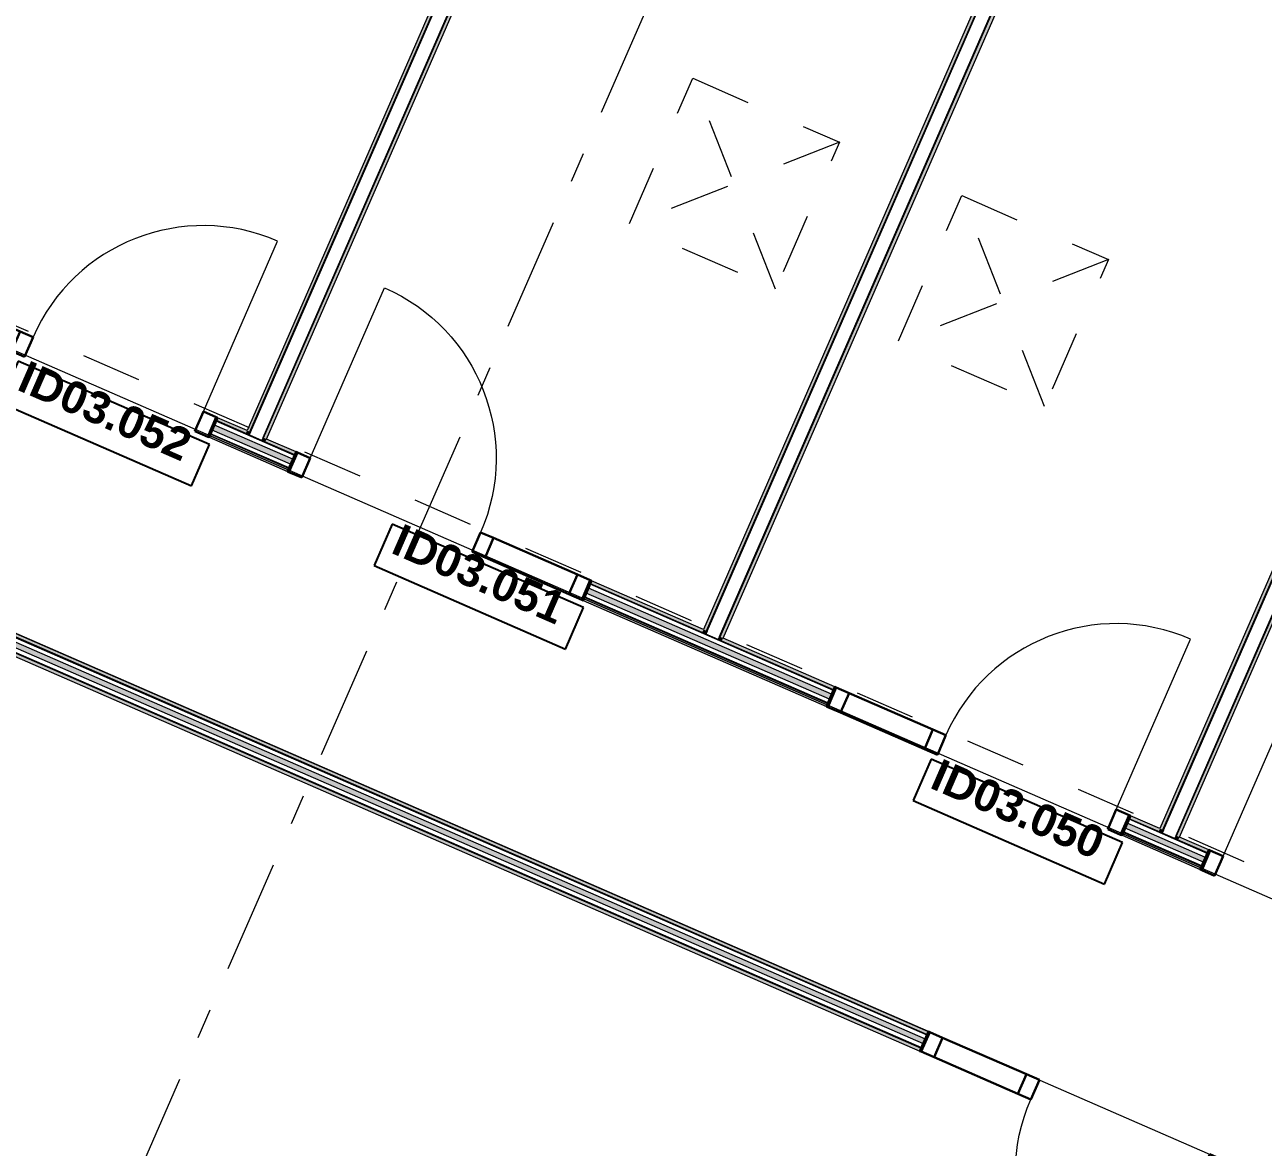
# Model space of a CAD drawing. Header units: millimetres. Extents: x -50172 to 90294, y -80883 to 25069.
# Drawn here: x -4161 to 1637, y -44337 to -39082 of the extents above; entities that cross this region are included whole.
import ezdxf
from ezdxf.enums import TextEntityAlignment as Align

# ---------------------------------------------------------------- set-up
doc = ezdxf.new("R2010")
doc.units = ezdxf.units.MM
doc.header["$MEASUREMENT"] = 0
doc.linetypes.add('Dashed', pattern=[564.444447, 282.222223, -282.222223])
doc.linetypes.add('Double Dashed', pattern=[1093.611073, 529.166651, -211.666656, 141.111112, -211.666656])
for name, color, linetype, lineweight in [('0_Pen_No__1', 7, 'Continuous', 13), ('A-25-M_Wall_Int_Pen_No__1', 7, 'Continuous', 13), ('A-95-MC_Marker_Section_P2.Marker_Pen_No__1', 7, 'Continuous', 13), ('New_A-25-M_Wall_Int_Pen_No__1', 7, 'Continuous', 13), ('New_A-95-P_Drawing_Pen_No__1', 7, 'Continuous', 13), ('New_ArchiCAD Door Markers_Pen_No__1', 7, 'Continuous', 13), ('New_ArchiCAD Door Markers_Pen_No__5', 7, 'Continuous', 25), ('New_ArchiCAD Doors_Pen_No__1', 7, 'Continuous', 13), ('New_ArchiCAD Zone Stamps_Pen_No__6', 7, 'Continuous', 35)]:
    doc.layers.add(name, color=color, linetype=linetype, lineweight=lineweight)
for name, color, linetype in [('A-25-M_Wall_Int', 7, 'Continuous'), ('A-95-MC_Marker_Section_P2.Marker', 7, 'Continuous'), ('New_A-05-M_Gross_Int_Circulation', 7, 'Continuous'), ('New_A-15-MG_Structural_Grid_Phase_2', 7, 'Continuous'), ('New_A-25-M_Wall_Int', 7, 'Continuous'), ('New_ArchiCAD Door Markers', 7, 'Continuous'), ('New_ArchiCAD Doors', 7, 'Continuous')]:
    doc.layers.add(name, color=color, linetype=linetype)
for name, color, linetype, lineweight, true_color in [('A-25-M_Wall_Int_Pen_No__107', 7, 'Continuous', 15, 0xa6a6a6), ('New_A-05-M_Gross_Int_Circulation_Pen_No__74', 7, 'Continuous', 20, 0x606060), ('New_A-15-MG_Structural_Grid_Phase_2_Pen_No__222', 7, 'Continuous', 13, 0x65af33), ('New_A-25-M_Wall_Int_Pen_No__107', 7, 'Continuous', 15, 0xa6a6a6), ('New_ArchiCAD Doors_Pen_No__43', 7, 'Continuous', 30, 0x444444), ('New_ArchiCAD Doors_Pen_No__63', 7, 'Continuous', 20, 0x606060)]:
    doc.layers.add(name, color=color, linetype=linetype, lineweight=lineweight, true_color=true_color)
doc.styles.add('GENERATED_STYLE_1', font='')
doc.styles.add('GENERATED_STYLE_2', font='')
doc.styles.add('GENERATED_STYLE_3', font='')
doc.styles.add('GENERATED_STYLE_4', font='')
doc.styles.get('GENERATED_STYLE_1').set_extended_font_data('Arial', bold=True)
doc.styles.get('GENERATED_STYLE_2').set_extended_font_data('Swis721 BT', bold=True)
doc.styles.get('GENERATED_STYLE_3').set_extended_font_data('Arial')
doc.styles.get('GENERATED_STYLE_4').set_extended_font_data('Swis721 BT')

# ---------------------------------------------------------------- blocks, each defined once
blk = doc.blocks.new('Corridor 01-Third_INB 3350_3_1', base_point=(-4895.7, -33421.2))
at = {"layer": 'New_A-05-M_Gross_Int_Circulation_Pen_No__74', "linetype": 'Continuous'}
for p, q in [((9753.7, -46696.5), (-5261.5, -40149.2)), ((-6933.8, -40741.5), (14052.5, -49892.6))]:
    blk.add_line(p, q, dxfattribs=at)
at = {"layer": 'New_ArchiCAD Zone Stamps_Pen_No__6'}
for tag, height, style, p in [('ROOM_NAME', 250, 'GENERATED_STYLE_1', (-5728.5, -31861.6)), ('zoneNameLine2', 250, 'GENERATED_STYLE_1', (-5916.9, -32293.8)), ('ROOM_NUMBER', 200, 'GENERATED_STYLE_3', (-6105.3, -32714.5)), ('measuredAreaCode', 200, 'GENERATED_STYLE_3', (-6262.4, -33074.6)), ('DUMMY_649', 200, 'GENERATED_STYLE_3', (-5955, -33208.6)), ('DUMMY_650', 200, 'GENERATED_STYLE_3', (-5465.6, -33422)), ('DUMMY_651', 133.3, 'GENERATED_STYLE_3', (-5186.3, -33528.6))]:
    blk.add_attdef(tag, text='', height=height, rotation=336.44041, dxfattribs=dict(at, style=style)).set_placement(p, align=Align.TOP_LEFT)
blk = doc.blocks.new('*X486')
at = {"layer": 'New_A-25-M_Wall_Int_Pen_No__107', "linetype": 'Continuous'}
blk.add_hatch(color=256, dxfattribs=at).paths.add_polyline_path([(-6893.6, -40799.4), (-6903.6, -40822.3), (44.2, -43851.9), (54.2, -43829)])
blk = doc.blocks.new('Door with Sidelight on Side 2 19_9')
at = {"layer": 'New_ArchiCAD Doors_Pen_No__1', "linetype": 'Continuous'}
for p, q in [((-755, 0), (-755, -15)), ((755, 0), (755, -15)), ((-755, -15), (-755, -18)), ((-755, -18), (-755, -38)), ((-755, -38), (-755, -63)), ((755, -15), (755, -18)), ((755, -18), (755, -38)), ((755, -38), (755, -63)), ((-755, -63), (-755, -82)), ((-755, -82), (-755, -85)), ((-755, -85), (-755, -100)), ((755, -63), (755, -82)), ((755, -82), (755, -85)), ((755, -85), (755, -100))]:
    blk.add_line(p, q, dxfattribs=at)
at = {"layer": 'New_ArchiCAD Doors_Pen_No__43', "linetype": 'Continuous'}
for p, q in [((-748, 0), (-755, 0)), ((-755, 0), (-755, -100)), ((-682, 0), (-748, 0)), ((-748, 0), (-748, -100)), ((-254, 0), (-682, 0)), ((-682, 0), (-682, -100)), ((-682, -100), (-682, 0)), ((-254, -100), (-254, 0)), ((-188, 0), (-254, 0)), ((-254, 0), (-254, -100)), ((-188, -100), (-188, 0)), ((748, 0), (682, 0)), ((682, 0), (682, -100)), ((748, 0), (755, 0)), ((748, -100), (748, 0)), ((755, 0), (755, -100)), ((-748, -100), (-755, -100)), ((-748, -100), (-682, -100)), ((-682, -100), (-254, -100)), ((-254, -100), (-188, -100)), ((682, -100), (748, -100)), ((748, -100), (755, -100))]:
    blk.add_line(p, q, dxfattribs=at)
at = {"layer": 'New_ArchiCAD Doors_Pen_No__63', "linetype": 'Continuous'}
blk.add_line((682, 0), (682, 870), dxfattribs=at)
blk.add_arc((682, 0), 870, 90, 180, dxfattribs=at)
blk = doc.blocks.new('Wall_106_1', base_point=(-6918.8, -40857.2))
at = {"layer": 'New_A-25-M_Wall_Int_Pen_No__107', "linetype": 'Continuous', "lineweight": 0, "true_color": 0x535353}
for points in [[(-6884.8, -40779.3), (-6886, -40782), (61.8, -43811.6), (63, -43808.8)], [(-6911.6, -40840.7), (-6912.8, -40843.4), (35, -43873), (36.2, -43870.3)]]:
    blk.add_hatch(color=251, dxfattribs=at).paths.add_polyline_path(points)
at = {"layer": 'New_A-25-M_Wall_Int_Pen_No__107', "linetype": 'Continuous'}
for points in [[(-6878.8, -40765.5), (-6884.8, -40779.3), (63, -43808.8), (69, -43795.1)], [(-6912.8, -40843.4), (-6918.8, -40857.2), (29, -43886.8), (35, -43873)]]:
    blk.add_hatch(color=256, dxfattribs=at).paths.add_polyline_path(points)
at = {"layer": 'New_A-25-M_Wall_Int_Pen_No__1', "linetype": 'Continuous'}
for p, q in [((-6893.6, -40799.4), (54.2, -43829)), ((-6886, -40782), (61.8, -43811.6)), ((-6884.8, -40779.3), (63, -43808.8)), ((-6912.8, -40843.4), (35, -43873)), ((-6911.6, -40840.7), (36.2, -43870.3)), ((-6903.6, -40822.3), (44.2, -43851.9)), ((44.2, -43851.9), (54.2, -43829)), ((54.2, -43829), (61.8, -43811.6)), ((61.8, -43811.6), (63, -43808.8)), ((63, -43808.8), (69, -43795.1)), ((29, -43886.8), (35, -43873)), ((35, -43873), (36.2, -43870.3)), ((36.2, -43870.3), (44.2, -43851.9))]:
    blk.add_line(p, q, dxfattribs=at)
at = {"layer": 'New_A-25-M_Wall_Int_Pen_No__1', "linetype": 'Continuous', "flags": 128}
for points in [[(69, -43795.1), (-6878.8, -40765.5)], [(-6918.8, -40857.2), (29, -43886.8)]]:
    blk.add_lwpolyline(points, dxfattribs=at)
at = {"layer": 'New_A-25-M_Wall_Int', "color": 250, "lineweight": 50, "true_color": 0x2a2a2a}
blk.add_blockref('*X486', (0, 0), dxfattribs=at)
at = {"layer": 'New_ArchiCAD Doors', "color": 251, "linetype": 'Continuous', "lineweight": 20, "true_color": 0x606060, "xscale": -1, "zscale": 1000, "rotation": 156.4404114427167}
blk.add_blockref('Door with Sidelight on Side 2 19_9', (721, -44188.5), dxfattribs=at)
blk = doc.blocks.new('*X607')
at = {"layer": 'New_A-25-M_Wall_Int_Pen_No__107', "linetype": 'Continuous'}
blk.add_hatch(color=256, dxfattribs=at).paths.add_polyline_path([(-3283.4, -40979.4), (-2916.6, -41139.4), (-2906.6, -41116.5), (-3273.4, -40956.5)])
blk = doc.blocks.new('*X608')
at = {"layer": 'New_A-25-M_Wall_Int_Pen_No__107', "linetype": 'Continuous'}
blk.add_hatch(color=256, dxfattribs=at).paths.add_polyline_path([(-1532.5, -41742.9), (-393.8, -42239.5), (-383.8, -42216.6), (-1522.5, -41720)])
blk = doc.blocks.new('*X609')
at = {"layer": 'New_A-25-M_Wall_Int_Pen_No__107', "linetype": 'Continuous'}
blk.add_hatch(color=256, dxfattribs=at).paths.add_polyline_path([(990.4, -42843), (1357, -43002.9), (1367, -42980), (1000.4, -42820.1)])
blk = doc.blocks.new('Door Stamp 17_16')
at = {"layer": 'New_ArchiCAD Door Markers_Pen_No__5', "linetype": 'Continuous'}
for p, q in [((206.6, 241.9), (-770.5, 241.9)), ((-770.5, 241.9), (-770.5, 30.2)), ((206.6, 241.9), (-770.5, 241.9)), ((206.6, 30.2), (206.6, 241.9)), ((-770.5, 30.2), (206.6, 30.2))]:
    blk.add_line(p, q, dxfattribs=at)
at = {"layer": 'New_ArchiCAD Door Markers_Pen_No__1', "style": 'GENERATED_STYLE_2'}
blk.add_attdef('AC_WIDO_ID', text='', height=150, rotation=180, dxfattribs=at).set_placement((147.8, 286.5), align=Align.BOTTOM_LEFT)
blk = doc.blocks.new('Wall_131_1', base_point=(9699.1, -46571.7))
at = {"layer": 'New_A-25-M_Wall_Int_Pen_No__107', "linetype": 'Continuous'}
for points in [[(-3264.2, -40935.4), (-3126.8, -40995.4), (-3120.8, -40981.6), (-3258.2, -40921.7)], [(-3126.8, -40995.4), (-3113.1, -41001.4), (-3107.1, -40987.6), (-3120.8, -40981.6)], [(-3292.2, -40999.6), (-3298.2, -41013.4), (-2931.4, -41173.3), (-2925.4, -41159.5)], [(-3048.9, -41029.3), (-3035.2, -41035.3), (-3029.2, -41021.6), (-3042.9, -41015.6)], [(-3029.2, -41021.6), (-3035.2, -41035.3), (-2897.4, -41095.4), (-2891.4, -41081.6)], [(-1513.3, -41698.9), (-989.7, -41927.2), (-983.7, -41913.5), (-1507.3, -41685.2)], [(-1547.3, -41776.9), (-408.6, -42273.4), (-402.6, -42259.6), (-1541.3, -41763.1)], [(-989.7, -41927.2), (-976, -41933.2), (-970, -41919.5), (-983.7, -41913.5)], [(-911.8, -41961.2), (-898, -41967.2), (-892, -41953.5), (-905.8, -41947.5)], [(-892, -41953.5), (-898, -41967.2), (-374.6, -42195.5), (-368.6, -42181.7)], [(1009.6, -42799), (1147.3, -42859.1), (1153.3, -42845.3), (1015.5, -42785.3)], [(1147.3, -42859.1), (1161, -42865.1), (1167, -42851.3), (1153.3, -42845.3)], [(981.6, -42863.2), (975.6, -42876.9), (1342.2, -43036.8), (1348.2, -43023)], [(1225.2, -42893), (1238.9, -42899), (1244.9, -42885.3), (1231.2, -42879.3)], [(1244.9, -42885.3), (1238.9, -42899), (1376.1, -42958.9), (1382.1, -42945.1)]]:
    blk.add_hatch(color=256, dxfattribs=at).paths.add_polyline_path(points)
at = {"layer": 'New_A-25-M_Wall_Int_Pen_No__107', "linetype": 'Continuous', "lineweight": 0, "true_color": 0x535353}
for points in [[(-3265.4, -40938.2), (-3052.9, -41030.9), (-3051.7, -41028.1), (-3264.2, -40935.4)], [(-3113.1, -41001.4), (-3110.3, -41002.6), (-3104.3, -40988.8), (-3107.1, -40987.6)], [(-3292.2, -40999.6), (-2925.4, -41159.5), (-2924.2, -41156.8), (-3291, -40996.9)], [(-3052.9, -41030.9), (-3050.1, -41032.1), (-3048.9, -41029.3), (-3051.7, -41028.1)], [(-3051.7, -41028.1), (-3048.9, -41029.3), (-3042.9, -41015.6), (-3045.7, -41014.4)], [(-3048.9, -41029.3), (-3050.1, -41032.1), (-2898.6, -41098.1), (-2897.4, -41095.4)], [(-1514.5, -41701.7), (-915.7, -41962.8), (-914.5, -41960), (-1513.3, -41698.9)], [(-1541.3, -41763.1), (-402.6, -42259.6), (-401.4, -42256.9), (-1540.1, -41760.4)], [(-976, -41933.2), (-973.2, -41934.4), (-967.2, -41920.7), (-970, -41919.5)], [(-915.7, -41962.8), (-913, -41964), (-911.8, -41961.2), (-914.5, -41960)], [(-914.5, -41960), (-911.8, -41961.2), (-905.8, -41947.5), (-908.5, -41946.3)], [(-911.8, -41961.2), (-913, -41964), (-375.8, -42198.2), (-374.6, -42195.5)], [(1008.4, -42801.8), (1221.2, -42894.6), (1222.4, -42891.8), (1009.6, -42799)], [(981.6, -42863.2), (1348.2, -43023), (1349.4, -43020.3), (982.8, -42860.4)], [(1161, -42865.1), (1163.8, -42866.3), (1169.8, -42852.5), (1167, -42851.3)], [(1221.2, -42894.6), (1224, -42895.8), (1225.2, -42893), (1222.4, -42891.8)], [(1222.4, -42891.8), (1225.2, -42893), (1231.2, -42879.3), (1228.4, -42878.1)], [(1225.2, -42893), (1224, -42895.8), (1374.9, -42961.6), (1376.1, -42958.9)]]:
    blk.add_hatch(color=251, dxfattribs=at).paths.add_polyline_path(points)
at = {"layer": 'New_A-25-M_Wall_Int_Pen_No__1', "linetype": 'Continuous'}
for p, q in [((-3258.2, -40921.7), (-3264.2, -40935.4)), ((-3283.4, -40979.4), (-3291, -40996.9)), ((-3273.4, -40956.5), (-3283.4, -40979.4)), ((-2916.6, -41139.4), (-3283.4, -40979.4)), ((-3265.4, -40938.2), (-3273.4, -40956.5)), ((-2906.6, -41116.5), (-3273.4, -40956.5)), ((-3264.2, -40935.4), (-3265.4, -40938.2)), ((-2898.6, -41098.1), (-3265.4, -40938.2)), ((-3051.7, -41028.1), (-3264.2, -40935.4)), ((-3107.1, -40987.6), (-3113.1, -41001.4)), ((-3104.3, -40988.8), (-3110.3, -41002.6)), ((-3292.2, -40999.6), (-3298.2, -41013.4)), ((-3291, -40996.9), (-3292.2, -40999.6)), ((-2925.4, -41159.5), (-3292.2, -40999.6)), ((-2924.2, -41156.8), (-3291, -40996.9)), ((-3045.7, -41014.4), (-3051.7, -41028.1)), ((-3048.9, -41029.3), (-3042.9, -41015.6)), ((-2897.4, -41095.4), (-3048.9, -41029.3)), ((-2898.6, -41098.1), (-2906.6, -41116.5)), ((-2897.4, -41095.4), (-2898.6, -41098.1)), ((-2891.4, -41081.6), (-2897.4, -41095.4)), ((-2925.4, -41159.5), (-2931.4, -41173.3)), ((-2924.2, -41156.8), (-2925.4, -41159.5)), ((-2916.6, -41139.4), (-2924.2, -41156.8)), ((-2906.6, -41116.5), (-2916.6, -41139.4)), ((-1507.3, -41685.2), (-1513.3, -41698.9)), ((-1532.5, -41742.9), (-1540.1, -41760.4)), ((-1522.5, -41720), (-1532.5, -41742.9)), ((-393.8, -42239.5), (-1532.5, -41742.9)), ((-1514.5, -41701.7), (-1522.5, -41720)), ((-383.8, -42216.6), (-1522.5, -41720)), ((-1513.3, -41698.9), (-1514.5, -41701.7)), ((-375.8, -42198.2), (-1514.5, -41701.7)), ((-914.5, -41960), (-1513.3, -41698.9)), ((-1541.3, -41763.1), (-1547.3, -41776.9)), ((-1540.1, -41760.4), (-1541.3, -41763.1)), ((-402.6, -42259.6), (-1541.3, -41763.1)), ((-401.4, -42256.9), (-1540.1, -41760.4)), ((-970, -41919.5), (-976, -41933.2)), ((-967.2, -41920.7), (-973.2, -41934.4)), ((-908.5, -41946.3), (-914.5, -41960)), ((-911.8, -41961.2), (-905.8, -41947.5)), ((-374.6, -42195.5), (-911.8, -41961.2)), ((-375.8, -42198.2), (-383.8, -42216.6)), ((-374.6, -42195.5), (-375.8, -42198.2)), ((-368.6, -42181.7), (-374.6, -42195.5)), ((-402.6, -42259.6), (-408.6, -42273.4)), ((-401.4, -42256.9), (-402.6, -42259.6)), ((-393.8, -42239.5), (-401.4, -42256.9)), ((-383.8, -42216.6), (-393.8, -42239.5)), ((1015.5, -42785.3), (1009.6, -42799)), ((990.4, -42843), (982.8, -42860.4)), ((1000.4, -42820.1), (990.4, -42843)), ((1357, -43002.9), (990.4, -42843)), ((1008.4, -42801.8), (1000.4, -42820.1)), ((1367, -42980), (1000.4, -42820.1)), ((1009.6, -42799), (1008.4, -42801.8)), ((1374.9, -42961.6), (1008.4, -42801.8)), ((1222.4, -42891.8), (1009.6, -42799)), ((981.6, -42863.2), (975.6, -42876.9)), ((982.8, -42860.4), (981.6, -42863.2)), ((1348.2, -43023), (981.6, -42863.2)), ((1349.4, -43020.3), (982.8, -42860.4)), ((1167, -42851.3), (1161, -42865.1)), ((1169.8, -42852.5), (1163.8, -42866.3)), ((1228.4, -42878.1), (1222.4, -42891.8)), ((1225.2, -42893), (1231.2, -42879.3)), ((1376.1, -42958.9), (1225.2, -42893)), ((1374.9, -42961.6), (1367, -42980)), ((1376.1, -42958.9), (1374.9, -42961.6)), ((1382.1, -42945.1), (1376.1, -42958.9)), ((1349.4, -43020.3), (1348.2, -43023)), ((1357, -43002.9), (1349.4, -43020.3)), ((1367, -42980), (1357, -43002.9)), ((1348.2, -43023), (1342.2, -43036.8))]:
    blk.add_line(p, q, dxfattribs=at)
at = {"layer": 'New_A-25-M_Wall_Int_Pen_No__1', "linetype": 'Continuous', "flags": 128}
for points in [[(-3120.8, -40981.6), (-3258.2, -40921.7)], [(-3298.2, -41013.4), (-2931.4, -41173.3)], [(-2891.4, -41081.6), (-3029.2, -41021.6)], [(-983.7, -41913.5), (-1507.3, -41685.2)], [(-1547.3, -41776.9), (-408.6, -42273.4)], [(-368.6, -42181.7), (-892, -41953.5)], [(1153.3, -42845.3), (1015.5, -42785.3)], [(975.6, -42876.9), (1342.2, -43036.8)], [(1382.1, -42945.1), (1244.9, -42885.3)]]:
    blk.add_lwpolyline(points, dxfattribs=at)
at = {"layer": 'New_A-25-M_Wall_Int', "color": 250, "lineweight": 50, "true_color": 0x2a2a2a}
for name in ['*X607', '*X608', '*X609']:
    blk.add_blockref(name, (0, 0), dxfattribs=at)
at = {"layer": 'New_ArchiCAD Door Markers'}
ref = blk.add_blockref('Door Stamp 17_16', (-3990.3, -40711.6), dxfattribs=dict(at, rotation=156.4404115839982))
ref.add_attrib('AC_WIDO_ID', 'ID03.052', dxfattribs={"layer": 'New_ArchiCAD Door Markers_Pen_No__1', "color": 7, "height": 150, "rotation": 336.44041, "style": 'GENERATED_STYLE_2'}).set_placement((-4222.4, -40829.7), align=Align.BOTTOM_LEFT)
ref = blk.add_blockref('Door Stamp 17_16', (-2239.3, -41475.1), dxfattribs=dict(at, rotation=156.4404115839982))
ref.add_attrib('AC_WIDO_ID', 'ID03.051', dxfattribs={"layer": 'New_ArchiCAD Door Markers_Pen_No__1', "color": 7, "height": 150, "rotation": 336.44041, "style": 'GENERATED_STYLE_2'}).set_placement((-2471.5, -41593.2), align=Align.BOTTOM_LEFT)
ref = blk.add_blockref('Door Stamp 17_16', (283.5, -42575.2), dxfattribs=dict(at, rotation=156.4404115839982))
ref.add_attrib('AC_WIDO_ID', 'ID03.050', dxfattribs={"layer": 'New_ArchiCAD Door Markers_Pen_No__1', "color": 7, "height": 150, "rotation": 336.44041, "style": 'GENERATED_STYLE_2'}).set_placement((51.3, -42693.3), align=Align.BOTTOM_LEFT)
at = {"layer": 'New_ArchiCAD Doors', "color": 251, "linetype": 'Continuous', "lineweight": 20, "true_color": 0x606060, "zscale": 1000, "rotation": 336.4404115839982}
for p in [(-3950.3, -40619.9), (323.5, -42483.5)]:
    blk.add_blockref('Door with Sidelight on Side 2 19_9', p, dxfattribs=at)
at = {"layer": 'New_ArchiCAD Doors', "color": 251, "linetype": 'Continuous', "lineweight": 20, "true_color": 0x606060, "xscale": -1, "zscale": 1000, "rotation": 336.4404115839982}
for p in [(-2199.4, -41383.4), (2074.2, -43246.9)]:
    blk.add_blockref('Door with Sidelight on Side 2 19_9', p, dxfattribs=at)
blk = doc.blocks.new('Wall_135_1', base_point=(1199.1, -42865.3))
at = {"layer": 'New_A-25-M_Wall_Int_Pen_No__107', "linetype": 'Continuous'}
for points in [[(1167, -42851.3), (2766.9, -39181.7), (2753.2, -39175.7), (1153.3, -42845.3)], [(1244.9, -42885.3), (2844.9, -39215.7), (2831.1, -39209.7), (1231.2, -42879.3)]]:
    blk.add_hatch(color=256, dxfattribs=at).paths.add_polyline_path(points)
at = {"layer": 'New_A-25-M_Wall_Int_Pen_No__107', "linetype": 'Continuous', "lineweight": 0, "true_color": 0x535353}
for points in [[(1169.8, -42852.5), (2769.7, -39182.9), (2766.9, -39181.7), (1167, -42851.3)], [(1231.2, -42879.3), (2831.1, -39209.7), (2828.4, -39208.5), (1228.4, -42878.1)]]:
    blk.add_hatch(color=251, dxfattribs=at).paths.add_polyline_path(points)
at = {"layer": 'New_A-25-M_Wall_Int_Pen_No__1', "linetype": 'Continuous'}
for p, q in [((1167, -42851.3), (2766.9, -39181.7)), ((1169.8, -42852.5), (2769.7, -39182.9)), ((1228.4, -42878.1), (2828.4, -39208.5)), ((1231.2, -42879.3), (2831.1, -39209.7))]:
    blk.add_line(p, q, dxfattribs=at)
at = {"layer": 'New_A-25-M_Wall_Int_Pen_No__1', "linetype": 'Continuous', "flags": 128}
for points in [[(2753.2, -39175.7), (1153.3, -42845.3)], [(2766.9, -39181.7), (2753.2, -39175.7)], [(2769.7, -39182.9), (2766.9, -39181.7)], [(2828.4, -39208.5), (2769.7, -39182.9)], [(1244.9, -42885.3), (2844.9, -39215.7)], [(2831.1, -39209.7), (2828.4, -39208.5)], [(2844.9, -39215.7), (2831.1, -39209.7)]]:
    blk.add_lwpolyline(points, dxfattribs=at)
blk = doc.blocks.new('Wall_136_1', base_point=(-937.9, -41933.5))
at = {"layer": 'New_A-25-M_Wall_Int_Pen_No__107', "linetype": 'Continuous'}
for points in [[(-970, -41919.5), (629.3, -38252), (615.5, -38246), (-983.7, -41913.5)], [(-892, -41953.5), (707.2, -38285.9), (693.4, -38280), (-905.8, -41947.5)]]:
    blk.add_hatch(color=256, dxfattribs=at).paths.add_polyline_path(points)
at = {"layer": 'New_A-25-M_Wall_Int_Pen_No__107', "linetype": 'Continuous', "lineweight": 0, "true_color": 0x535353}
for points in [[(-967.2, -41920.7), (632, -38253.2), (629.3, -38252), (-970, -41919.5)], [(-905.8, -41947.5), (693.4, -38280), (690.7, -38278.8), (-908.5, -41946.3)]]:
    blk.add_hatch(color=251, dxfattribs=at).paths.add_polyline_path(points)
at = {"layer": 'New_A-25-M_Wall_Int_Pen_No__1', "linetype": 'Continuous'}
for p, q in [((-970, -41919.5), (629.3, -38252)), ((-967.2, -41920.7), (632, -38253.2)), ((-908.5, -41946.3), (690.7, -38278.8)), ((-905.8, -41947.5), (693.4, -38280))]:
    blk.add_line(p, q, dxfattribs=at)
at = {"layer": 'New_A-25-M_Wall_Int_Pen_No__1', "linetype": 'Continuous', "flags": 128}
for points in [[(615.5, -38246), (-983.7, -41913.5)], [(629.3, -38252), (615.5, -38246)], [(632, -38253.2), (629.3, -38252)], [(690.7, -38278.8), (632, -38253.2)], [(-892, -41953.5), (707.2, -38285.9)], [(693.4, -38280), (690.7, -38278.8)], [(707.2, -38285.9), (693.4, -38280)]]:
    blk.add_lwpolyline(points, dxfattribs=at)
blk = doc.blocks.new('Wall_137_1', base_point=(-3075, -41001.6))
at = {"layer": 'New_A-25-M_Wall_Int_Pen_No__107', "linetype": 'Continuous'}
for points in [[(-3107.1, -40987.6), (-1508.6, -37322.2), (-1522.3, -37316.2), (-3120.8, -40981.6)], [(-3029.2, -41021.6), (-1430.7, -37356.2), (-1444.4, -37350.2), (-3042.9, -41015.6)]]:
    blk.add_hatch(color=256, dxfattribs=at).paths.add_polyline_path(points)
at = {"layer": 'New_A-25-M_Wall_Int_Pen_No__107', "linetype": 'Continuous', "lineweight": 0, "true_color": 0x535353}
for points in [[(-3104.3, -40988.8), (-1505.8, -37323.4), (-1508.6, -37322.2), (-3107.1, -40987.6)], [(-3042.9, -41015.6), (-1444.4, -37350.2), (-1447.2, -37349), (-3045.7, -41014.4)]]:
    blk.add_hatch(color=251, dxfattribs=at).paths.add_polyline_path(points)
at = {"layer": 'New_A-25-M_Wall_Int_Pen_No__1', "linetype": 'Continuous'}
for p, q in [((-3107.1, -40987.6), (-1508.6, -37322.2)), ((-3104.3, -40988.8), (-1505.8, -37323.4)), ((-3045.7, -41014.4), (-1447.2, -37349)), ((-3042.9, -41015.6), (-1444.4, -37350.2))]:
    blk.add_line(p, q, dxfattribs=at)
at = {"layer": 'New_A-25-M_Wall_Int_Pen_No__1', "linetype": 'Continuous', "flags": 128}
for points in [[(-1522.3, -37316.2), (-3120.8, -40981.6)], [(-1508.6, -37322.2), (-1522.3, -37316.2)], [(-1505.8, -37323.4), (-1508.6, -37322.2)], [(-1447.2, -37349), (-1505.8, -37323.4)], [(-3029.2, -41021.6), (-1430.7, -37356.2)], [(-1444.4, -37350.2), (-1447.2, -37349)], [(-1430.7, -37356.2), (-1444.4, -37350.2)]]:
    blk.add_lwpolyline(points, dxfattribs=at)
blk = doc.blocks.new('*X1026')
at = {"layer": 'A-25-M_Wall_Int_Pen_No__107', "linetype": 'Continuous'}
blk.add_hatch(color=256, dxfattribs=at).paths.add_polyline_path([(-5216, -40109.5), (-5214.7, -40108.9), (-2133.8, -33043.6), (-2166.7, -33056.5), (-5238, -40099.9)])
blk = doc.blocks.new('*X1027')
at = {"layer": 'A-25-M_Wall_Int_Pen_No__107', "linetype": 'Continuous'}
blk.add_hatch(color=256, dxfattribs=at).paths.add_polyline_path([(-5238, -40099.9), (-5247.6, -40121.9), (-5216, -40109.5)])
blk = doc.blocks.new('Wall_441_1', base_point=(-2216.8, -33076.2))
at = {"layer": 'A-25-M_Wall_Int_Pen_No__107', "linetype": 'Continuous', "lineweight": 0, "true_color": 0x535353}
for points in [[(-5188.5, -40096.4), (-5185.7, -40097.6), (-2104.9, -33032.2), (-2108.8, -33033.8)], [(-5276.7, -40131), (-5273.9, -40132.2), (-2193.1, -33066.9), (-2197, -33068.4)], [(-5189.7, -40099.1), (-5185.7, -40097.6), (-5188.5, -40096.4)], [(-5277.9, -40133.8), (-5273.9, -40132.2), (-5276.7, -40131)]]:
    blk.add_hatch(color=251, dxfattribs=at).paths.add_polyline_path(points)
at = {"layer": 'A-25-M_Wall_Int_Pen_No__107', "linetype": 'Continuous'}
for points in [[(-5166, -40089.8), (-2085.1, -33024.5), (-2104.9, -33032.2), (-5179.7, -40083.8)], [(-5291.6, -40127.8), (-5277.9, -40133.8), (-2197, -33068.4), (-2216.8, -33076.2)], [(-5185.7, -40097.6), (-5166, -40089.8), (-5179.7, -40083.8)], [(-5297.6, -40141.5), (-5277.9, -40133.8), (-5291.6, -40127.8)]]:
    blk.add_hatch(color=256, dxfattribs=at).paths.add_polyline_path(points)
at = {"layer": 'A-25-M_Wall_Int_Pen_No__1', "linetype": 'Continuous'}
for p, q in [((-2133.8, -33043.6), (-5207.1, -40091.5)), ((-2108.8, -33033.8), (-5188.5, -40096.4)), ((-2104.9, -33032.2), (-5179.7, -40083.8)), ((-2197, -33068.4), (-5276.7, -40131)), ((-2193.1, -33066.9), (-5266.3, -40114.8)), ((-2166.7, -33056.5), (-5238, -40099.9)), ((-5266.3, -40114.8), (-5273.9, -40132.2)), ((-5238, -40099.9), (-5247.6, -40121.9)), ((-5207.1, -40091.5), (-5214.7, -40108.9)), ((-5188.5, -40096.4), (-5189.7, -40099.1)), ((-5179.7, -40083.8), (-5185.7, -40097.6)), ((-5276.7, -40131), (-5277.9, -40133.8))]:
    blk.add_line(p, q, dxfattribs=at)
at = {"layer": 'A-25-M_Wall_Int_Pen_No__1', "linetype": 'Continuous', "flags": 128}
for points in [[(-5166, -40089.8), (-2085.1, -33024.5)], [(-2216.8, -33076.2), (-5297.6, -40141.5)]]:
    blk.add_lwpolyline(points, dxfattribs=at)
at = {"layer": 'A-25-M_Wall_Int', "color": 250, "lineweight": 50, "true_color": 0x2a2a2a}
for name in ['*X1026', '*X1027']:
    blk.add_blockref(name, (0, 0), dxfattribs=at)
blk = doc.blocks.new('Standard grid marker_47')
at = {"layer": 'New_A-15-MG_Structural_Grid_Phase_2_Pen_No__222', "linetype": 'Double Dashed'}
blk.add_line((1051.5, 0), (21061.3, 0), dxfattribs=at)
at = {"layer": 'New_A-15-MG_Structural_Grid_Phase_2_Pen_No__222', "style": 'GENERATED_STYLE_4'}
for tag, p in [('AC_MarkerText_1_0', (-500, 41.2)), ('AC_MarkerText_1_1', (22612.8, 41.2))]:
    blk.add_attdef(tag, text='', height=350, rotation=270, dxfattribs=at).set_placement(p, align=Align.MIDDLE_CENTER)
blk = doc.blocks.new('Cutting Plane_5_1', base_point=(18850.6, -50545.4))
at = {"layer": 'A-95-MC_Marker_Section_P2.Marker_Pen_No__1', "linetype": 'Dashed'}
blk.add_line((18621.4, -50445.5), (-6789.2, -39365.2), dxfattribs=at)

msp = doc.modelspace()

# ---------------------------------------------------------------- linework, layer by layer
at = {"layer": '0_Pen_No__1', "linetype": 'Dashed', "flags": 128}
for points in [[(-1034.2, -39332.6), (-346.7, -39632.3), (-646.5, -40319.8), (-1333.9, -40020)], [(225.2, -39881.9), (912.7, -40181.7), (612.9, -40869.1), (-74.6, -40569.4)]]:
    msp.add_lwpolyline(points, close=True, dxfattribs=at)
at = {"layer": 'New_A-95-P_Drawing_Pen_No__1', "linetype": 'Dashed'}
for p, q in [((-646.5, -40319.8), (-1034.2, -39332.6)), ((-346.7, -39632.3), (-1333.9, -40020)), ((612.9, -40869.1), (225.2, -39881.9)), ((912.7, -40181.7), (-74.6, -40569.4))]:
    msp.add_line(p, q, dxfattribs=at)

# ---------------------------------------------------------------- block references
at = {"layer": 'A-25-M_Wall_Int', "color": 250, "lineweight": 50, "true_color": 0x2a2a2a}
msp.add_blockref('Wall_441_1', (-2216.8, -33076.2), dxfattribs=at)
at = {"layer": 'A-95-MC_Marker_Section_P2.Marker'}
msp.add_blockref('Cutting Plane_5_1', (18850.6, -50545.4), dxfattribs=at)
at = {"layer": 'New_A-05-M_Gross_Int_Circulation', "linetype": 'Continuous'}
msp.add_blockref('Corridor 01-Third_INB 3350_3_1', (-4895.7, -33421.2), dxfattribs=at)
at = {"layer": 'New_A-15-MG_Structural_Grid_Phase_2', "color": 8, "linetype": 'Continuous', "lineweight": 15, "zscale": 1000, "rotation": 66.44041158399143}
msp.add_blockref('Standard grid marker_47', (-7563.3, -53486.5), dxfattribs=at)
at = {"layer": 'New_A-25-M_Wall_Int', "color": 250, "lineweight": 50, "true_color": 0x2a2a2a}
for name, p in [('Wall_137_1', (-3075, -41001.6)), ('Wall_136_1', (-937.9, -41933.5)), ('Wall_135_1', (1199.1, -42865.3)), ('Wall_131_1', (9699.1, -46571.7)), ('Wall_106_1', (-6918.8, -40857.2))]:
    msp.add_blockref(name, p, dxfattribs=at)

doc.saveas('drawing.dxf')
